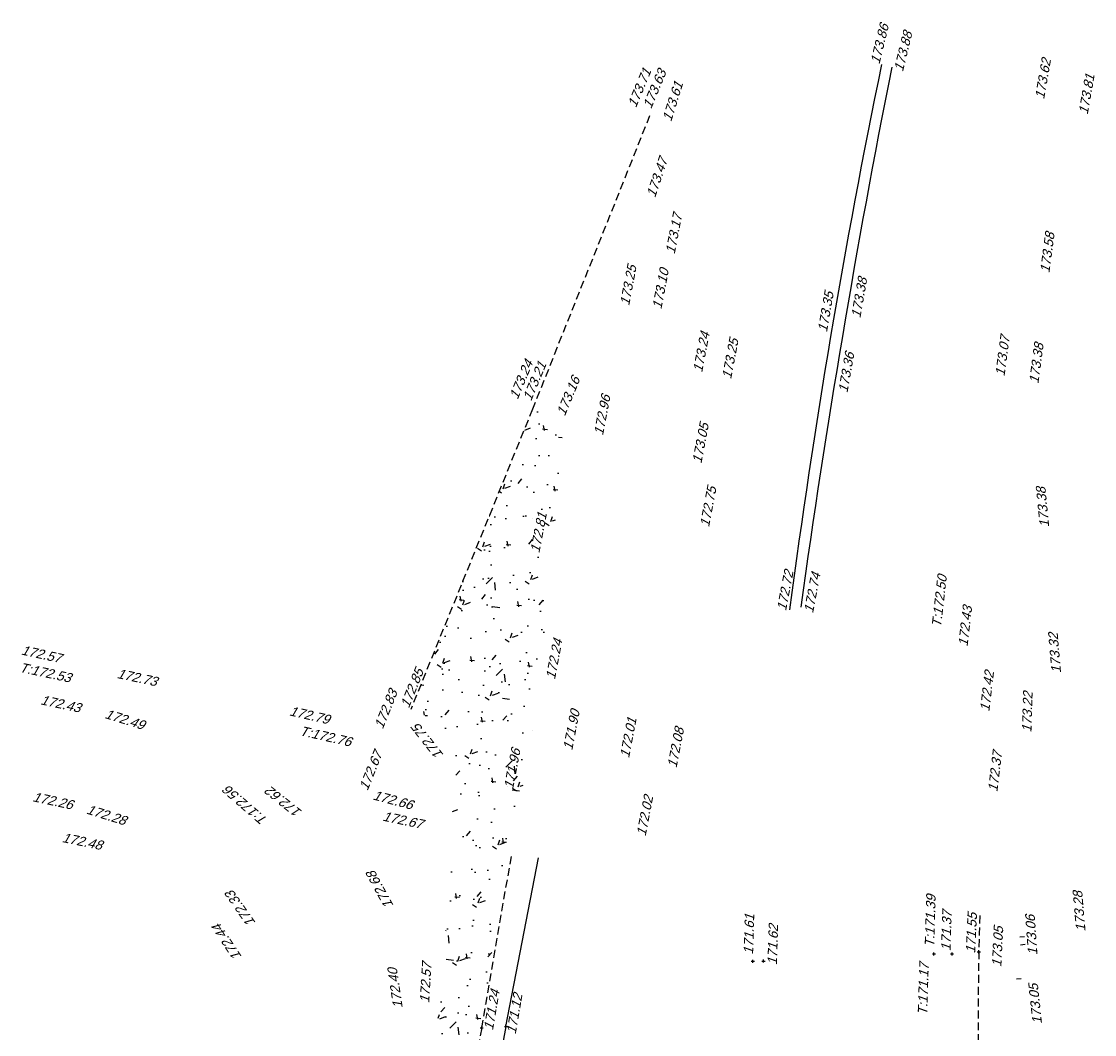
# Model space of a CAD drawing. Header units: metres. Extents: x 1633075 to 1634601, y 8175308 to 8177203.
# Drawn here: x 1634228.6 to 1634296.3, y 8176737.2 to 8176801.2 of the extents above; entities that cross this region are included whole.
import ezdxf

# ---------------------------------------------------------------- set-up
doc = ezdxf.new("R2010")
doc.units = ezdxf.units.M
doc.header["$LTSCALE"] = 2
doc.header["$PDMODE"] = 2
doc.header["$PDSIZE"] = 0.1
doc.linetypes.add('CACHE', pattern=[0.375, 0.25, -0.125])
doc.linetypes.add('CONTINU', pattern=[0])
for name, color, linetype in [('C15785 - ALLEE', 7, 'CACHE'), ('C15785 - BORDURES', 7, 'CONTINU'), ('C15785 - DBA', 252, 'Continuous'), ('C15785 - POINT 2D', 7, 'Continuous'), ('C15785 - Talus', 7, 'Continuous'), ('C15785 - VEGET', 3, 'Continuous'), ('C15785 - Z', 7, 'Continuous')]:
    doc.layers.add(name, color=color, linetype=linetype)
doc.styles.get("Standard").update_dxf_attribs({"font": 'arial.ttf'})

# ---------------------------------------------------------------- blocks, each defined once
blk = doc.blocks.new('TALH100B')
blk.add_line((0, 0), (0, 0.3))
blk = doc.blocks.new('TALB100B')
blk.add_line((0, 0), (0, -0.3))

msp = doc.modelspace()

# ---------------------------------------------------------------- hatches: boundary and pattern name
at = {"layer": 'C15785 - VEGET'}
h = msp.add_hatch(dxfattribs=at)
h.set_pattern_fill('AR-CONC', color=256, scale=0.02, angle=-0.49997, style=0)
h.set_pattern_definition([(49.50002714, (1050220.128, 8061047.714), (3.640772945, -0.350564668), [0.381, -4.191]), (354.50002714, (1050220.128, 8061047.714), (-0.671486242, 3.827137998), [0.3048, -3.3528]), (99.95102714, (1050220.4313, 8061047.6847), (2.969299724, 3.476555826), [0.3238, -3.5618]), (45.6842271, (1050220.1367, 8061048.73), (5.414037124, -0.888123595), [0.5715, -6.2865]), (96.1356271, (1050220.588, 8061048.656), (4.79108493, 4.906890634), [0.4857, -5.3427]), (350.6840271, (1050220.137, 8061048.73), (4.79109228, 4.90688181), [0.4572, -5.0292]), (20.50002714, (1050220.6425, 8061048.4715), (3.014334644, -2.071692516), [0.381, -4.191]), (325.50002714, (1050220.6425, 8061048.4715), (1.26813822, 3.672833305), [0.3048, -3.3528]), (70.95142714, (1050220.8937, 8061048.2988), (4.282464587, 1.601149064), [0.3238, -3.5618]), (37.00002714, (1050220.1279, 8061047.7139), (0.076526363, 1.6904973657), [0, -3.31216, 0, -3.4036, 0, -3.3655]), (7.00002714, (1050220.1279, 8061047.714), (1.353826008, 1.991873763), [0, -1.94056, 0, -3.23596, 0, -1.2827]), (327.00002714, (1050218.9951, 8061047.7238), (2.7107088696, -0.138233956), [0, -1.27, 0, -3.9624, 0, -5.2578]), (317.00002714, (1050218.487, 8061047.7282), (2.9669082965, 0.482658772), [0, -1.651, 0, -2.63144, 0, -3.7338])])
h.paths.add_polyline_path([(1634261.534, 8176760.12), (1634262.789, 8176775.806), (1634260.839, 8176776.678), (1634253.149, 8176757.696), (1634255.183, 8176756.878), (1634256.016, 8176754.559), (1634255.596, 8176748.535), (1634255.165, 8176739.866), (1634253.359, 8176728.97), (1634250.638, 8176718.9), (1634248.675, 8176714.274), (1634248.664, 8176712.995), (1634249.362, 8176711.425), (1634252.87, 8176705.341), (1634255.092, 8176723.448), (1634257.5, 8176737.411)])

# ---------------------------------------------------------------- linework, layer by layer
at = {"layer": 'C15785 - ALLEE'}
for points in [[(1634268.24, 8176795.216), (1634260.839, 8176776.678), (1634253.149, 8176757.696)], [(1634257.632, 8176737.576), (1634259.53, 8176748.544)]]:
    msp.add_lwpolyline(points, dxfattribs=at)
for centre, radius, start, end in [((1634486.151, 8176738.391), 197.154, 178.17286, 183.46174), ((1634643.509, 8176664.243), 392.784, 169.23962, 174.02144)]:
    msp.add_arc(centre, radius, start, end, dxfattribs=at)
at = {"layer": 'C15785 - BORDURES'}
msp.add_lwpolyline([(1634259.167, 8176737.671), (1634261.219, 8176748.323)], dxfattribs=at)
msp.add_arc((1634548.375, 8176682.46), 294.432, 169.1921, 175.68619, dxfattribs=at)
at = {"layer": 'C15785 - DBA'}
for centre, radius, start, end in [((1634760.052, 8176700.345), 487.147, 168.38111, 172.49125), ((1634873.777, 8176681.369), 601.712, 168.795223, 172.091235)]:
    msp.add_arc(centre, radius, start, end, dxfattribs=at)
at = {"layer": 'C15785 - POINT 2D'}
for p in [(1634289.038, 8176742.385), (1634274.765, 8176741.79), (1634275.439, 8176741.802), (1634286.205, 8176742.255), (1634287.347, 8176742.251), (1634257.632, 8176737.576), (1634259.167, 8176737.671)]:
    msp.add_point(p, dxfattribs=at)

# ---------------------------------------------------------------- block references
at = {"layer": 'C15785 - Talus'}
for name, p, rotation in [('TALB100B', (1634291.926, 8176743.339), 275.2454462431758), ('TALB100B', (1634291.973, 8176742.841), 275.4746368878162), ('TALH100B', (1634291.713, 8176740.684), 95.84664643174798)]:
    msp.add_blockref(name, p, dxfattribs=dict(at, rotation=rotation))

# ---------------------------------------------------------------- texts
at = {"layer": 'C15785 - Z', "oblique": 18}
for s, rotation, p in [(' 173.86', 436.28379, (1634282.699, 8176798.214, 173.862)), (' 173.88', 436.28379, (1634284.182, 8176797.74, 173.884)), (' 173.62', 440.12784, (1634293.119, 8176796.005, 173.619)), (' 173.71', 427.40912, (1634267.284, 8176795.469, 173.711)), (' 173.63', 427.40912, (1634268.242, 8176795.396, 173.627)), (' 173.61', 432.65873, (1634269.528, 8176794.586, 173.605)), (' 173.81', 440.12784, (1634295.875, 8176795.039, 173.807)), (' 173.47', 431.47133, (1634268.508, 8176789.788, 173.47)), (' 173.17', 439.16813, (1634269.778, 8176786.218, 173.171)), (' 173.58', 442.43139, (1634293.46, 8176785.025, 173.577)), (' 173.25', 439.16813, (1634266.899, 8176782.957, 173.248)), (' 173.10', 439.16813, (1634268.937, 8176782.736, 173.098)), (' 173.38', 440.09183, (1634281.511, 8176782.174, 173.377)), (' 173.35', 440.09183, (1634279.399, 8176781.279, 173.35)), (' 173.24', 439.16813, (1634271.511, 8176778.734, 173.241)), (' 173.25', 439.16813, (1634273.341, 8176778.316, 173.251)), (' 173.07', 442.43139, (1634290.627, 8176778.499, 173.074)), (' 173.36', 440.09183, (1634280.696, 8176777.449, 173.355)), (' 173.38', 442.43139, (1634292.766, 8176778.029, 173.383)), (' 173.24', 427.40912, (1634259.811, 8176777.033, 173.244)), (' 173.21', 427.40912, (1634260.658, 8176776.93, 173.212)), (' 173.16', 427.40912, (1634262.79, 8176775.986, 173.157)), (' 172.96', 439.16813, (1634265.248, 8176774.757, 172.963)), (' 173.05', 439.16813, (1634271.465, 8176772.98, 173.053)), (' 172.75', 439.16813, (1634271.946, 8176768.964, 172.753)), (' 173.38', 455.58365, (1634293.511, 8176768.992, 173.377)), (' 172.81', 439.16813, (1634261.228, 8176767.328, 172.808)), (' 172.72', 439.16813, (1634276.809, 8176763.665, 172.724)), (' 172.74', 439.16813, (1634278.516, 8176763.524, 172.739)), (' T:172.50', 443.43887, (1634286.62, 8176762.631, 172.501)), (' 172.43', 443.43887, (1634288.297, 8176761.423, 172.433)), (' 172.24', 439.16813, (1634262.212, 8176759.329, 172.236)), (' 173.32', 454.84179, (1634294.254, 8176759.769, 173.322)), (' 172.57', 707.57433, (1634228.268, 8176761.235, 172.571)), (' T:172.53', 707.95519, (1634228.155, 8176760.138, 172.528)), (' 172.73', 707.95519, (1634234.322, 8176759.747, 172.725)), (' 172.85', 428.15461, (1634252.941, 8176757.526, 172.851)), (' 172.42', 443.1607, (1634289.667, 8176757.309, 172.417)), (' 172.83', 428.15461, (1634251.291, 8176756.201, 172.834)), (' 173.22', 448.304, (1634292.353, 8176756.006, 173.217)), (' 172.43', 707.95519, (1634229.491, 8176758.084, 172.434)), (' 172.49', 702.71307, (1634233.549, 8176757.243, 172.494)), (' 172.79', 707.14526, (1634245.213, 8176757.39, 172.791)), (' 171.90', 439.16813, (1634263.305, 8176754.856, 171.902)), (' 172.75', 488.10944, (1634255.392, 8176754.656, 172.75)), (' 172.01', 439.16813, (1634266.895, 8176754.369, 172.014)), (' 172.08', 439.16813, (1634269.894, 8176753.739, 172.083)), (' T:172.76', 707.14526, (1634245.862, 8176756.139, 172.762)), (' 171.96', 439.16813, (1634259.566, 8176752.403, 171.963)), (' 172.67', 428.15461, (1634250.332, 8176752.31, 172.667)), (' 172.37', 443.1607, (1634290.176, 8176752.233, 172.374)), (' T:172.56', 499.05131, (1634244.343, 8176750.603, 172.561)), (' 172.62', 501.43436, (1634246.512, 8176751.122, 172.616)), (' 172.26', 707.95519, (1634228.994, 8176751.958, 172.259)), (' 172.66', 705.12249, (1634250.485, 8176752.086, 172.657)), (' 172.02', 439.16813, (1634267.943, 8176749.431, 172.019)), (' 172.28', 702.71307, (1634232.387, 8176751.205, 172.281)), (' 172.67', 708.02103, (1634251.103, 8176750.734, 172.669)), (' 172.48', 708.39087, (1634230.85, 8176749.38, 172.475)), (' 172.68', 478.59116, (1634252.191, 8176745.109, 172.683)), (' 172.33', 484.88927, (1634243.508, 8176744.031, 172.328)), (' T:171.39', 448.22386, (1634286.206, 8176742.435, 171.392)), (' 173.28', 454.94359, (1634295.803, 8176743.45, 173.28)), (' 171.37', 448.22386, (1634287.24, 8176742.19, 171.372)), (' 171.61', 448.22386, (1634274.767, 8176741.97, 171.606)), (' 171.55', 447.16348, (1634288.789, 8176742.038, 171.551)), (' 173.06', 453.99836, (1634292.762, 8176741.944, 173.056)), (' 172.44', 483.33965, (1634242.624, 8176741.887, 172.437)), (' 171.62', 448.22386, (1634276.273, 8176741.307, 171.624)), (' 173.05', 447.16348, (1634290.444, 8176741.176, 173.046)), (' 172.57', 446.67286, (1634254.3, 8176738.894, 172.574)), (' T:171.17', 448.22386, (1634285.766, 8176738.136, 171.167)), (' 172.40', 458.38242, (1634252.679, 8176738.621, 172.403)), (' 173.05', 455.97317, (1634293.055, 8176737.607, 173.048)), (' 171.24', 440.26896, (1634258.3, 8176737.159, 171.239)), (' 171.12', 440.26896, (1634259.739, 8176736.921, 171.116))]:
    msp.add_text(s, height=0.6, rotation=rotation, dxfattribs=at).set_placement(p)

doc.saveas('drawing.dxf')
